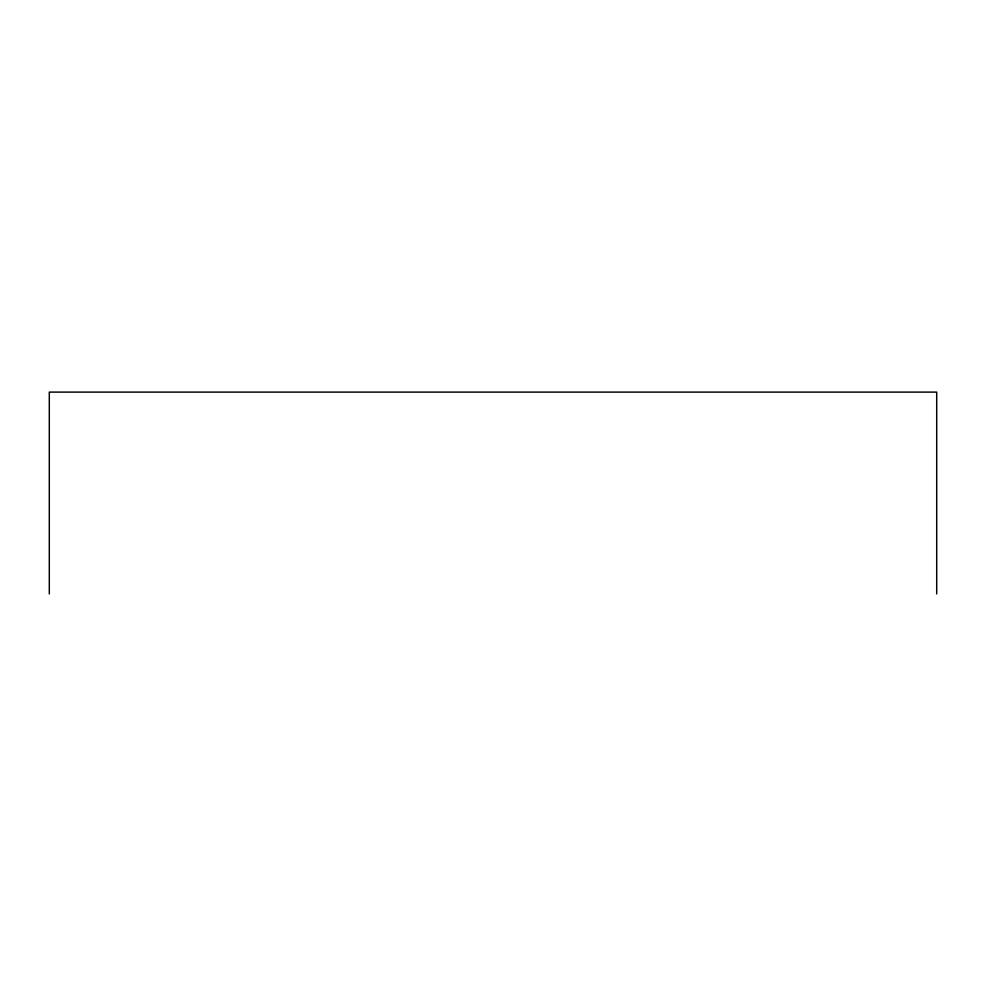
<?xml version="1.0" encoding="UTF-8"?>
<svg xmlns="http://www.w3.org/2000/svg" width="986" height="986" viewBox="0 0 986 986"><rect width="100%" height="100%" fill="white"/><g stroke="black" fill="none" stroke-linecap="round" stroke-linejoin="round"><path stroke-width="1.48" d="M936.7 593.892L936.7 392.108L49.3 392.108L49.3 593.892"/></g></svg>
